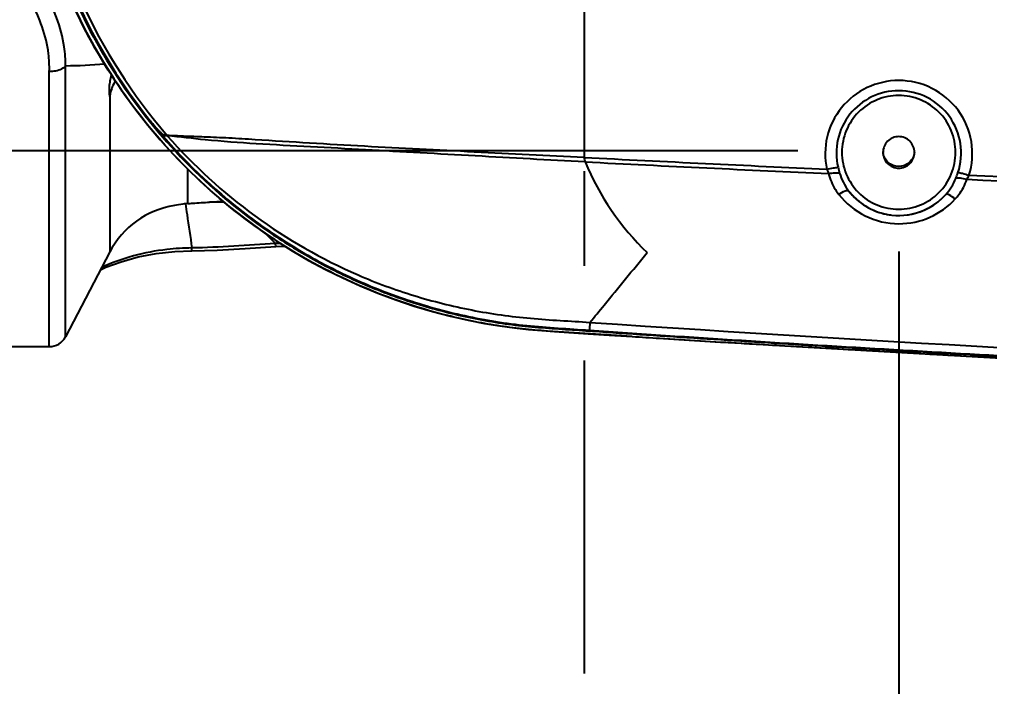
# Model space of a CAD drawing. Header units: millimetres. Extents: x 5828 to 6704, y 123 to 421.
# Drawn here: x 6376.467 to 6380.315, y 271.697 to 274.342 of the extents above; entities that cross this region are included whole.
import ezdxf

# ---------------------------------------------------------------- set-up
doc = ezdxf.new("R2010")
doc.units = ezdxf.units.MM
doc.linetypes.add('CENTER', pattern=[0.6, 0.375, -0.075, 0.075, -0.075])
for name, color, linetype in [('中心线', 7, 'Continuous'), ('外形图', 7, 'Continuous'), ('尺寸标注', 7, 'Continuous')]:
    doc.layers.add(name, color=color, linetype=linetype)
doc.styles.add('微软雅黑', font='msyh.ttc', dxfattribs={"height": 1.5})
doc.dimstyles.new('尺寸标注_1_20比例', dxfattribs={"dimtxt": 1.5, "dimasz": 1.25, "dimexe": 0.5, "dimexo": 0.4, "dimgap": 0.5, "dimtad": 1, "dimdec": 1, "dimlfac": 20, "dimdsep": 46, "dimtxsty": '微软雅黑', "dimcen": 0.09, "dimadec": 0, "dimazin": 0, "dimtp": 0.01, "dimtm": 0.01, "dimtfac": 1, "dimtdec": 1, "dimtofl": 0, "dimtmove": 0, "dimatfit": 3, "dimfxl": 1, "dimtolj": 1, "dimarcsym": 0})

# ---------------------------------------------------------------- blocks, each defined once
blk = doc.blocks.new('*D1080')
at = {"layer": 'Defpoints', "color": 0}
for p in [(6374.8045, 277.1443), (6379.9544, 273.8211), (6374.8045, 267.4484)]:
    blk.add_point(p, dxfattribs=at)
at = {"layer": '尺寸标注', "color": 0, "lineweight": -2}
for p, q in [((6374.8045, 276.7443), (6374.8045, 266.9484)), ((6379.9544, 273.4211), (6379.9544, 266.9484)), ((6378.7044, 267.4484), (6376.0545, 267.4484))]:
    blk.add_line(p, q, dxfattribs=at)
at = {"layer": '尺寸标注', "color": 0}
for points in [[(6376.0545, 267.6567), (6376.0545, 267.2401), (6374.8045, 267.4484)], [(6378.7044, 267.2401), (6378.7044, 267.6567), (6379.9544, 267.4484)]]:
    blk.add_solid(points, dxfattribs=at)
at = {"layer": '尺寸标注', "color": 0, "insert": (6377.2985, 268.72), "char_height": 1.5, "attachment_point": 5, "style": '微软雅黑'}
blk.add_mtext('\\A1;\\A1;{\\fAlibaba PuHuiTi 3.0 55 Regular|b0|i0|c134|p18;103}', dxfattribs=at)
blk = doc.blocks.new('*D1086')
at = {"layer": 'Defpoints', "color": 0}
for p in [(6374.8045, 277.1443), (6410.7045, 221.4555), (6410.7045, 217.572)]:
    blk.add_point(p, dxfattribs=at)
at = {"layer": '尺寸标注', "color": 0, "lineweight": -2}
for p, q in [((6374.8045, 276.7443), (6374.8045, 217.072)), ((6410.7045, 221.0555), (6410.7045, 217.072)), ((6376.0545, 217.572), (6409.4545, 217.572))]:
    blk.add_line(p, q, dxfattribs=at)
at = {"layer": '尺寸标注', "color": 0}
for points in [[(6376.0545, 217.7803), (6376.0545, 217.3636), (6374.8045, 217.572)], [(6409.4545, 217.3636), (6409.4545, 217.7803), (6410.7045, 217.572)]]:
    blk.add_solid(points, dxfattribs=at)
at = {"layer": '尺寸标注', "color": 0, "insert": (6392.7545, 218.8436), "char_height": 1.5, "attachment_point": 5, "style": '微软雅黑'}
blk.add_mtext('\\A1;\\A1;{\\fAlibaba PuHuiTi 3.0 55 Regular|b0|i0|c134|p18;718}', dxfattribs=at)
blk = doc.blocks.new('*D1152')
at = {"layer": 'Defpoints', "color": 0}
for p in [(6379.9545, 276.8145), (6368.7861, 273.8211), (6379.9545, 273.8211)]:
    blk.add_point(p, dxfattribs=at)
at = {"layer": '尺寸标注', "color": 0, "lineweight": -2}
for p, q in [((6368.7861, 278.0645), (6368.7861, 279.3145)), ((6379.5545, 276.8145), (6368.2861, 276.8145)), ((6379.5545, 273.8211), (6368.2861, 273.8211)), ((6368.7861, 272.5711), (6368.7861, 268.1946))]:
    blk.add_line(p, q, dxfattribs=at)
at = {"layer": '尺寸标注', "color": 0}
for points in [[(6368.5778, 278.0645), (6368.9944, 278.0645), (6368.7861, 276.8145)], [(6368.9944, 272.5711), (6368.5778, 272.5711), (6368.7861, 273.8211)]]:
    blk.add_solid(points, dxfattribs=at)
at = {"layer": '尺寸标注', "color": 0, "insert": (6367.5109, 269.7578), "char_height": 1.5, "attachment_point": 5, "rotation": 90, "style": '微软雅黑'}
blk.add_mtext('\\A1;\\A1;60', dxfattribs=at)

msp = doc.modelspace()

# ---------------------------------------------------------------- linework, layer by layer
at = {"layer": '中心线', "linetype": 'CENTER', "ltscale": 5}
msp.add_line((6378.7066, 278.99), (6378.7066, 271.7487), dxfattribs=at)
at = {"layer": '外形图', "linetype": 'ByBlock'}
for p, q in [((6376.6498, 273.0832), (6376.6498, 274.1571)), ((6376.5856, 273.0443), (6376.5856, 274.1365)), ((6376.8254, 274.0331), (6376.8254, 273.4198)), ((6377.1357, 273.6119), (6377.1357, 273.7474)), ((6377.2804, 273.6163), (6377.2217, 273.6169)), ((6379.9109, 273.5684), (6379.9111, 273.5684)), ((6379.9109, 273.5684), (6379.9111, 273.5684)), ((6377.4447, 273.4922), (6377.4827, 273.4531)), ((6376.8254, 273.4198), (6376.6498, 273.0832)), ((6377.4844, 273.4419), (6377.5204, 273.4425)), ((6378.7228, 273.0954), (6378.8057, 273.0901)), ((6378.8057, 273.0901), (6378.8972, 273.0846)), ((6378.897, 273.0847), (6378.8972, 273.0846)), ((6378.897, 273.0847), (6378.8972, 273.0846)), ((6378.8972, 273.0846), (6379.2474, 273.0628)), ((6376.5856, 273.0443), (6375.9545, 273.0443)), ((6379.3304, 273.0578), (6379.3301, 273.0579)), ((6379.3301, 273.0579), (6379.3304, 273.0578)), ((6379.3304, 273.0578), (6379.5026, 273.0481)), ((6379.5024, 273.0482), (6379.5026, 273.0481)), ((6379.5024, 273.0482), (6379.5026, 273.0481)), ((6379.5026, 273.0481), (6380.0596, 273.0163)), ((6380.0596, 273.0163), (6381.266, 272.9477))]:
    msp.add_line(p, q, dxfattribs=at)
for points in [[(6376.692, 274.3728), (6376.7259, 274.3046), (6376.7621, 274.2375), (6376.8006, 274.1718), (6376.8413, 274.1074), (6376.8842, 274.0444), (6376.9293, 273.9828), (6376.9764, 273.9229), (6377.0255, 273.8646), (6377.0766, 273.808), (6377.1297, 273.7533), (6377.1845, 273.7003), (6377.2411, 273.6493), (6377.2994, 273.6003), (6377.3593, 273.5533), (6377.4209, 273.5084), (6377.4839, 273.4656), (6377.5483, 273.4249), (6377.6141, 273.3865), (6377.6811, 273.3504), (6377.7493, 273.3167), (6377.8185, 273.2852), (6377.8889, 273.2562), (6377.9604, 273.2295), (6378.0329, 273.2052), (6378.1057, 273.1835), (6378.1773, 273.1648), (6378.2462, 273.1492), (6378.3112, 273.1366), (6378.3725, 273.1264), (6378.4306, 273.1185), (6378.4858, 273.1124), (6378.5385, 273.1078), (6378.5889, 273.1042), (6378.7228, 273.0954)], [(6376.7882, 273.3485), (6376.8104, 273.359), (6376.8709, 273.3813), (6376.938, 273.4001), (6377.0098, 273.414), (6377.0842, 273.4223), (6377.1513, 273.4249)], [(6377.1513, 273.4249), (6377.2515, 273.4273), (6377.362, 273.4337), (6377.4844, 273.4419)], [(6379.2474, 273.0628), (6379.2783, 273.061), (6379.3304, 273.0578)]]:
    msp.add_lwpolyline(points, dxfattribs=at)
for centre, radius, start, end in [((6378.7042, 275.3207), 2.204, 180.0041, 218.834), ((6377.9956, 273.8509), 1.1954, 166.8502, 167.5496), ((6376.9629, 273.9907), 0.179, 135.4184, 138.7978), ((6379.9544, 273.8211), 0.0625, 183.0043, 185.9718), ((6379.9545, 273.8211), 0.0625, 354.0282, 356.9957), ((6380.4176, 274.1383), 1.7452, 191.354, 191.9505), ((6388.5591, 466.4369), 192.894, 267.072219, 267.35856), ((6379.7148, 274.2007), 1.0903, 202.8746, 225.9376), ((6388.5096, 468.2669), 194.7367, 267.115607, 267.400194), ((6379.8504, 273.8466), 0.3571, 337.7956, 341.6577), ((6379.9545, 273.815), 0.2504, 217.4864, 259.9766), ((6379.954, 273.8143), 0.2497, 217.4145, 258.9731), ((6379.9545, 273.815), 0.2504, 260.0292, 318.0389), ((6379.9549, 273.8144), 0.2497, 280.178, 318.0998), ((6377.1357, 273.2579), 0.35, 98.8896, 152.4472), ((6377.3052, 271.5551), 2.0636, 90.7627, 92.33), ((6379.9545, 273.8156), 0.251, 258.9329, 259.9992), ((6379.9545, 273.8157), 0.2511, 260.0528, 262.7962), ((6379.9545, 273.8155), 0.2509, 277.7883, 280.211), ((6377.6019, 270.8407), 2.6152, 92.1628, 92.6128), ((6387.7993, 407.837), 135.0013, 266.148029, 267.63925), ((6376.5856, 273.1167), 0.0723, 270, 332.4472)]:
    msp.add_arc(centre, radius, start, end, dxfattribs=at)
for points, knots in [([(6388.9515, 277.8902), (6388.3799, 277.8842), (6387.2366, 277.8696), (6385.8077, 277.8421), (6384.6647, 277.8132), (6383.8076, 277.7877), (6382.9506, 277.7581), (6382.0937, 277.7239), (6381.3799, 277.6913), (6380.8089, 277.6627), (6380.3807, 277.6398), (6379.9527, 277.6156), (6379.5247, 277.59), (6379.1681, 277.5672), (6378.8829, 277.5486), (6378.6691, 277.5334), (6378.455, 277.5205), (6378.2431, 277.4857), (6378.0356, 277.4309), (6377.8344, 277.3562), (6377.6413, 277.2623), (6377.3975, 277.1129), (6377.1216, 276.8829), (6376.8503, 276.5482), (6376.582, 276.0426), (6376.4387, 275.3268), (6376.5791, 274.6104), (6376.8454, 274.1037), (6377.1153, 273.7679), (6377.3903, 273.5367), (6377.6335, 273.3864), (6377.8261, 273.2917), (6378.027, 273.2162), (6378.2343, 273.1606), (6378.4461, 273.1248), (6378.6601, 273.1114), (6378.874, 273.0965), (6379.1592, 273.0778), (6379.5158, 273.055), (6379.9438, 273.0293), (6380.3718, 273.0051), (6380.8, 272.9822), (6381.3709, 272.9535), (6382.0848, 272.9209), (6382.9416, 272.8867), (6383.7986, 272.857), (6384.6558, 272.8314), (6385.7988, 272.8025), (6387.2277, 272.775), (6388.371, 272.7603), (6388.9426, 272.7543)], [0, 0, 0, 0, 0.062536, 0.125072, 0.15634, 0.187608, 0.218876, 0.250144, 0.281412, 0.297046, 0.31268, 0.328314, 0.343948, 0.359582, 0.367399, 0.375216, 0.383032, 0.390847, 0.398661, 0.406475, 0.414289, 0.422103, 0.437713, 0.453322, 0.46893, 0.5, 0.53107, 0.546679, 0.562288, 0.577897, 0.585711, 0.593525, 0.601339, 0.609153, 0.616968, 0.624784, 0.632601, 0.640418, 0.656052, 0.671686, 0.68732, 0.702954, 0.718588, 0.749856, 0.781124, 0.812392, 0.84366, 0.874928, 0.937464, 1, 1, 1, 1]), ([(6378.5611, 273.1061), (6378.5278, 273.1086), (6378.4613, 273.1141), (6378.3289, 273.1317), (6378.0998, 273.1779), (6377.783, 273.2878), (6377.4328, 273.4854), (6377.1235, 273.7424), (6376.8652, 274.0506), (6376.666, 274.3999), (6376.5329, 274.7792), (6376.4905, 275.0441), (6376.4813, 275.1771)], [0, 0, 0, 0, 0.031287, 0.062574, 0.125133, 0.250122, 0.375109, 0.500093, 0.625074, 0.750051, 0.875026, 1, 1, 1, 1]), ([(6376.536, 275.0235), (6376.5647, 274.8144), (6376.6833, 274.4021), (6376.9158, 274.0423), (6377.0529, 273.8817)], [0, 0, 0, 0, 0.499933, 1, 1, 1, 1]), ([(6376.6498, 274.1571), (6376.6502, 274.1825), (6376.6428, 274.2875), (6376.6036, 274.3884), (6376.5639, 274.4573)], [0, 0, 0, 0, 0.242104, 1, 1, 1, 1]), ([(6376.5856, 274.1365), (6376.5866, 274.1597), (6376.5817, 274.2557), (6376.5478, 274.3486), (6376.5128, 274.4123)], [0, 0, 0, 0, 0.242029, 1, 1, 1, 1]), ([(6376.5856, 274.1365), (6376.5921, 274.1363), (6376.6146, 274.1374), (6376.6387, 274.1452), (6376.6498, 274.1571)], [0, 0, 0, 0, 0.285482, 1, 1, 1, 1]), ([(6376.8282, 274.1086), (6376.8266, 274.1012), (6376.8224, 274.0764), (6376.8214, 274.0504), (6376.8254, 274.0331)], [0, 0, 0, 0, 0.299463, 1, 1, 1, 1]), ([(6376.8472, 274.0987), (6376.8389, 274.0827), (6376.829, 274.0613), (6376.8254, 274.0383), (6376.8254, 274.0331)], [0, 0, 0, 0, 0.778688, 1, 1, 1, 1]), ([(6379.9545, 274.0995), (6379.9115, 274.0995), (6379.8245, 274.0801), (6379.7199, 273.9979), (6379.6609, 273.8789), (6379.6602, 273.7897), (6379.6695, 273.7479)], [0, 0, 0, 0, 0.250327, 0.50047, 0.750334, 1, 1, 1, 1]), ([(6380.2327, 273.7227), (6380.2464, 273.7655), (6380.2532, 273.8593), (6380.1981, 273.9879), (6380.0911, 274.078), (6379.9996, 274.0995), (6379.9545, 274.0995)], [0, 0, 0, 0, 0.249669, 0.499514, 0.749656, 1, 1, 1, 1]), ([(6379.9545, 274.0591), (6379.9177, 274.0591), (6379.843, 274.0421), (6379.7539, 273.9708), (6379.7045, 273.8679), (6379.7051, 273.7913), (6379.7136, 273.7555)], [0, 0, 0, 0, 0.250097, 0.500138, 0.750097, 1, 1, 1, 1]), ([(6379.9545, 274.04), (6379.9252, 274.04), (6379.8659, 274.0282), (6379.791, 273.9781), (6379.7408, 273.9031), (6379.7232, 273.8146), (6379.7408, 273.7261), (6379.791, 273.651), (6379.8659, 273.6009), (6379.9252, 273.5892), (6379.9545, 273.5892)], [0, 0, 0, 0, 0.125009, 0.250012, 0.375009, 0.5, 0.624991, 0.749988, 0.874991, 1, 1, 1, 1]), ([(6380.1894, 273.7342), (6380.2016, 273.7708), (6380.2085, 273.8512), (6380.1627, 273.9622), (6380.0716, 274.0404), (6379.9931, 274.0591), (6379.9545, 274.0591)], [0, 0, 0, 0, 0.249904, 0.499857, 0.749898, 1, 1, 1, 1]), ([(6379.9545, 273.5892), (6379.9838, 273.5892), (6380.0431, 273.6009), (6380.118, 273.651), (6380.1682, 273.7261), (6380.1858, 273.8146), (6380.1682, 273.9031), (6380.118, 273.9781), (6380.0431, 274.0282), (6379.9838, 274.04), (6379.9545, 274.04)], [0, 0, 0, 0, 0.125009, 0.250012, 0.375009, 0.5, 0.624991, 0.749988, 0.874991, 1, 1, 1, 1]), ([(6376.9873, 273.9386), (6377.0911, 273.8096), (6377.2698, 273.6328), (6377.5419, 273.4424), (6377.7611, 273.3233), (6377.9922, 273.2297), (6378.2325, 273.1628), (6378.4377, 273.1297), (6378.6033, 273.1179), (6378.6861, 273.1124), (6378.7275, 273.1095)], [0, 0, 0, 0, 0.249676, 0.374718, 0.499761, 0.624803, 0.749847, 0.874891, 0.937445, 1, 1, 1, 1]), ([(6377.0534, 273.8808), (6377.0524, 273.8808), (6377.0504, 273.8799), (6377.047, 273.8802), (6377.0435, 273.8813), (6377.0381, 273.8842), (6377.0311, 273.8898), (6377.0226, 273.8981), (6377.0138, 273.9075), (6377.0019, 273.921), (6376.9931, 273.9315), (6376.9873, 273.9386)], [0, 0, 0, 0, 0.033767, 0.068469, 0.10894, 0.156237, 0.270809, 0.4046, 0.548294, 0.697166, 1, 1, 1, 1]), ([(6378.7066, 273.7947), (6378.5615, 273.802), (6378.3437, 273.8124), (6378.0534, 273.827), (6377.8357, 273.8386), (6377.6186, 273.8508), (6377.4393, 273.8626), (6377.3, 273.8713), (6377.2053, 273.8755), (6377.1237, 273.8781), (6377.0746, 273.8805), (6377.0529, 273.8817)], [0, 0, 0, 0, 0.263277, 0.394899, 0.526537, 0.658147, 0.788838, 0.852142, 0.910848, 0.960612, 1, 1, 1, 1]), ([(6377.0534, 273.8808), (6377.1571, 273.7628), (6377.3909, 273.5485), (6377.7349, 273.3519), (6378.0305, 273.2429), (6378.2218, 273.1955), (6378.377, 273.1691), (6378.5335, 273.1515), (6378.6515, 273.1462), (6378.73, 273.1406)], [0, 0, 0, 0, 0.249786, 0.499562, 0.624638, 0.749719, 0.812283, 0.874851, 1, 1, 1, 1]), ([(6378.7103, 273.7769), (6378.5651, 273.7843), (6378.2749, 273.8005), (6377.912, 273.8207), (6377.6224, 273.8369), (6377.4105, 273.8476), (6377.2209, 273.8615), (6377.1037, 273.8754), (6377.0534, 273.8808)], [0, 0, 0, 0, 0.262642, 0.525268, 0.656559, 0.786823, 0.908523, 1, 1, 1, 1]), ([(6380.017, 273.8146), (6380.017, 273.8305), (6380.0035, 273.8637), (6379.9545, 273.8837), (6379.9055, 273.8637), (6379.892, 273.8305), (6379.892, 273.8146)], [0, 0, 0, 0, 0.249987, 0.5, 0.750013, 1, 1, 1, 1]), ([(6379.892, 273.8146), (6379.892, 273.7986), (6379.9055, 273.7654), (6379.9545, 273.7454), (6380.0035, 273.7654), (6380.017, 273.7986), (6380.017, 273.8146)], [0, 0, 0, 0, 0.249987, 0.5, 0.750013, 1, 1, 1, 1]), ([(6380.0167, 273.8146), (6380.0151, 273.7998), (6380.0002, 273.7702), (6379.9545, 273.7529), (6379.9088, 273.7702), (6379.8939, 273.7998), (6379.8923, 273.8146)], [0, 0, 0, 0, 0.249987, 0.5, 0.750013, 1, 1, 1, 1]), ([(6379.6695, 273.7479), (6379.6781, 273.7498), (6379.6928, 273.7526), (6379.7075, 273.7551), (6379.7136, 273.7555)], [0, 0, 0, 0, 0.593746, 1, 1, 1, 1]), ([(6379.6764, 273.7306), (6379.6849, 273.7325), (6379.6993, 273.7344), (6379.7145, 273.734), (6379.72, 273.7317)], [0, 0, 0, 0, 0.592182, 1, 1, 1, 1]), ([(6379.6764, 273.7306), (6379.6819, 273.7083), (6379.6943, 273.6795), (6379.712, 273.6543), (6379.7167, 273.6482)], [0, 0, 0, 0, 0.748131, 1, 1, 1, 1]), ([(6380.2327, 273.7227), (6380.2242, 273.7254), (6380.2099, 273.7296), (6380.1953, 273.7334), (6380.1894, 273.7342)], [0, 0, 0, 0, 0.598147, 1, 1, 1, 1]), ([(6388.402, 273.5428), (6388.0615, 273.5422), (6387.3805, 273.5449), (6386.3591, 273.5538), (6385.3377, 273.5682), (6383.9759, 273.5947), (6382.2741, 273.6416), (6380.9131, 273.6933), (6380.2327, 273.7227)], [0, 0, 0, 0, 0.125, 0.250001, 0.375001, 0.500001, 0.750001, 1, 1, 1, 1]), ([(6380.1785, 273.6299), (6380.1835, 273.6355), (6380.2026, 273.6585), (6380.2171, 273.6854), (6380.2244, 273.7065)], [0, 0, 0, 0, 0.251719, 1, 1, 1, 1]), ([(6380.2244, 273.7065), (6380.216, 273.7092), (6380.2041, 273.7121), (6380.1895, 273.7131), (6380.1834, 273.7125), (6380.1811, 273.7117)], [0, 0, 0, 0, 0.595078, 0.828677, 1, 1, 1, 1]), ([(6388.402, 273.53), (6388.0612, 273.5311), (6387.3795, 273.533), (6386.0162, 273.5446), (6384.3122, 273.5723), (6382.2678, 273.6268), (6380.9054, 273.6776), (6380.2244, 273.7065)], [0, 0, 0, 0, 0.125001, 0.250001, 0.500001, 0.750001, 1, 1, 1, 1]), ([(6379.7167, 273.6482), (6379.7246, 273.6536), (6379.7359, 273.6601), (6379.7492, 273.6646), (6379.7547, 273.664), (6379.7558, 273.6626)], [0, 0, 0, 0, 0.668786, 0.880677, 1, 1, 1, 1]), ([(6379.7167, 273.6482), (6379.7443, 273.6127), (6379.8174, 273.5531), (6379.9094, 273.532), (6379.9552, 273.5319)], [0, 0, 0, 0, 0.495404, 1, 1, 1, 1]), ([(6380.1785, 273.6299), (6380.171, 273.636), (6380.1603, 273.6434), (6380.1474, 273.649), (6380.1419, 273.6488), (6380.1407, 273.6476)], [0, 0, 0, 0, 0.670312, 0.882027, 1, 1, 1, 1]), ([(6377.1357, 273.6119), (6377.1291, 273.6114), (6377.1109, 273.6095), (6377.0931, 273.6055), (6377.0816, 273.6037)], [0, 0, 0, 0, 0.365284, 1, 1, 1, 1]), ([(6377.1254, 273.6104), (6377.1276, 273.5964), (6377.1365, 273.5382), (6377.1449, 273.4799), (6377.1514, 273.4357)], [0, 0, 0, 0, 0.240407, 1, 1, 1, 1]), ([(6377.1357, 273.6119), (6377.1419, 273.6123), (6377.1704, 273.6144), (6377.199, 273.6161), (6377.2213, 273.617)], [0, 0, 0, 0, 0.217209, 1, 1, 1, 1]), ([(6379.9552, 273.5319), (6379.9971, 273.5319), (6380.0811, 273.5493), (6380.1508, 273.5995), (6380.1785, 273.6299)], [0, 0, 0, 0, 0.504338, 1, 1, 1, 1]), ([(6377.4844, 273.4419), (6377.4854, 273.4419), (6377.4826, 273.4479), (6377.4832, 273.4503), (6377.4827, 273.4531)], [0, 0, 0, 0, 0.252644, 1, 1, 1, 1]), ([(6377.1514, 273.4357), (6377.1183, 273.4354), (6376.9956, 273.4278), (6376.8737, 273.3961), (6376.7926, 273.3574)], [0, 0, 0, 0, 0.269042, 1, 1, 1, 1]), ([(6377.1513, 273.4249), (6377.1522, 273.425), (6377.1503, 273.4307), (6377.1514, 273.433), (6377.1514, 273.4357)], [0, 0, 0, 0, 0.255106, 1, 1, 1, 1]), ([(6378.73, 273.1406), (6378.7487, 273.1634), (6378.8242, 273.2555), (6378.8997, 273.3478), (6378.9566, 273.4173)], [0, 0, 0, 0, 0.246674, 1, 1, 1, 1]), ([(6378.897, 273.0847), (6378.8418, 273.0879), (6378.7298, 273.0949), (6378.6178, 273.102), (6378.5611, 273.1061)], [0, 0, 0, 0, 0.492985, 1, 1, 1, 1]), ([(6378.7275, 273.1095), (6379.1298, 273.0817), (6379.9348, 273.0312), (6381.5455, 272.9445), (6383.1573, 272.8792), (6384.7696, 272.8306), (6385.9791, 272.8018), (6387.1885, 272.7792), (6387.9949, 272.7686), (6388.3979, 272.7628)], [0, 0, 0, 0, 0.125005, 0.25001, 0.500019, 0.625024, 0.750029, 0.875035, 1, 1, 1, 1]), ([(6378.7299, 273.1406), (6378.7294, 273.1332), (6378.7284, 273.1228), (6378.728, 273.1124), (6378.7276, 273.1095)], [0, 0, 0, 0, 0.71574, 1, 1, 1, 1]), ([(6378.8972, 273.0846), (6378.9335, 273.0823), (6379.0777, 273.073), (6379.222, 273.0644), (6379.3301, 273.0579)], [0, 0, 0, 0, 0.251236, 1, 1, 1, 1]), ([(6379.3304, 273.0578), (6379.3445, 273.0571), (6379.4019, 273.0539), (6379.4592, 273.0506), (6379.5024, 273.0482)], [0, 0, 0, 0, 0.247269, 1, 1, 1, 1]), ([(6379.5026, 273.0481), (6379.886, 273.0261), (6380.6343, 272.9835), (6381.3827, 272.941), (6381.7477, 272.9207)], [0, 0, 0, 0, 0.512265, 1, 1, 1, 1])]:
    msp.add_open_spline(points, degree=3, knots=knots, dxfattribs=at)
for points in [[(6378.7067, 274.5495), (6378.7069, 274.2979), (6378.7068, 274.0463), (6378.7066, 273.7947)], [(6376.8049, 274.1648), (6376.7534, 274.1599), (6376.7016, 274.1575), (6376.6498, 274.1571)], [(6379.6695, 273.7479), (6379.6717, 273.7421), (6379.674, 273.7363), (6379.6764, 273.7306)], [(6379.7136, 273.7555), (6379.7155, 273.7475), (6379.7176, 273.7395), (6379.72, 273.7317)], [(6379.72, 273.7317), (6379.7276, 273.7069), (6379.74, 273.6832), (6379.7558, 273.6626)], [(6380.2244, 273.7065), (6380.2273, 273.7119), (6380.23, 273.7173), (6380.2327, 273.7227)], [(6380.1407, 273.6476), (6380.1576, 273.6664), (6380.1715, 273.6883), (6380.1811, 273.7117)], [(6377.4827, 273.4531), (6377.3722, 273.4482), (6377.2619, 273.4368), (6377.1514, 273.4357)]]:
    msp.add_open_spline(points, degree=3, dxfattribs=at)

# ---------------------------------------------------------------- dimensions: what is measured, and where the dimension line sits
at = {"layer": '尺寸标注'}
dim = msp.add_linear_dim(base=(6368.7861, 273.8211), p1=(6379.9545, 276.8145), p2=(6379.9545, 273.8211), angle=90, text='\\A1;60', dimstyle='尺寸标注_1_20比例', override={"dimtxsty": '微软雅黑'}, dxfattribs=at)
dim.commit()
dim.dimension.update_dxf_attribs({"geometry": '*D1152', "text_midpoint": (6367.5109, 269.7578)})
dim = msp.add_linear_dim(base=(6374.8045, 267.4484), p1=(6379.9544, 273.8211), p2=(6374.8045, 277.1443), text='\\A1;{\\fAlibaba PuHuiTi 3.0 55 Regular|b0|i0|c134|p18;<>}', dimstyle='尺寸标注_1_20比例', dxfattribs=at)
dim.commit()
dim.dimension.update_dxf_attribs({"geometry": '*D1080', "text_midpoint": (6377.2985, 267.4484), "dimtype": 160})
dim = msp.add_linear_dim(base=(6410.7045, 217.572), p1=(6374.8045, 277.1443), p2=(6410.7045, 221.4555), text='\\A1;{\\fAlibaba PuHuiTi 3.0 55 Regular|b0|i0|c134|p18;<>}', dimstyle='尺寸标注_1_20比例', dxfattribs=at)
dim.commit()
dim.dimension.update_dxf_attribs({"geometry": '*D1086', "text_midpoint": (6392.7545, 218.8436)})

doc.saveas('drawing.dxf')
